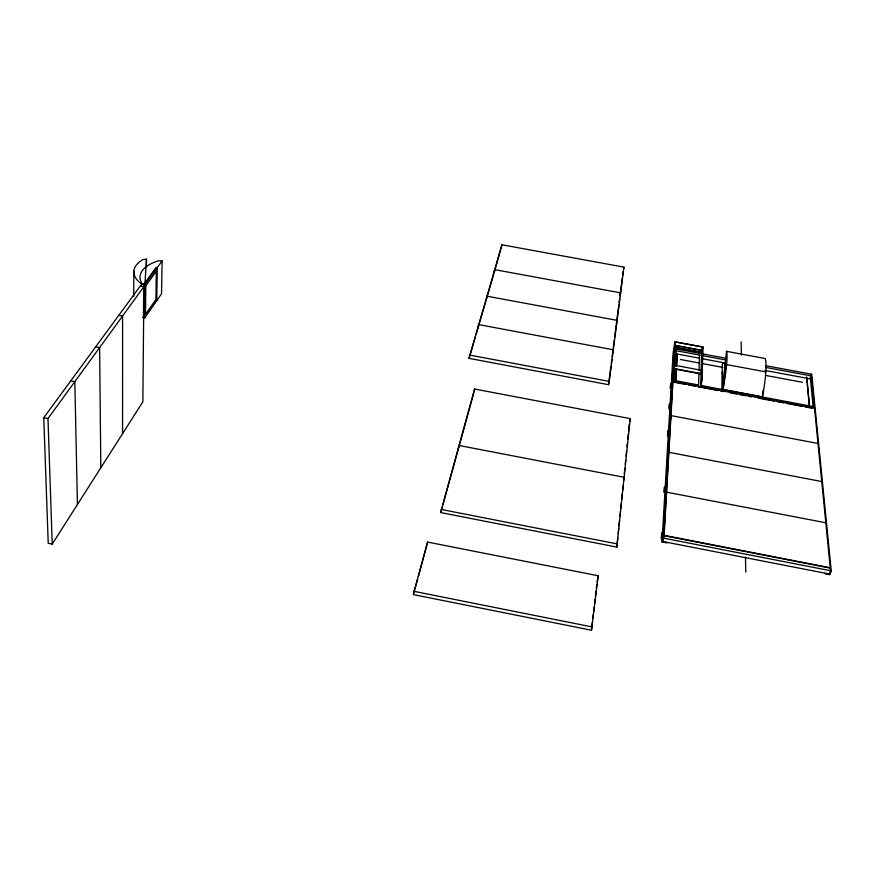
<?xml version="1.0" encoding="UTF-8"?>
<svg xmlns="http://www.w3.org/2000/svg" width="875" height="875" viewBox="0 0 875 875"><rect width="100%" height="100%" fill="white"/><g stroke="black" fill="none" stroke-linecap="round" stroke-linejoin="round"><path stroke-width="1.31" d="M122.566 433.639L122.587 316.006L118.814 315.284M722.17 390.108L722.225 365.203L723.023 362.786A44.833 4.998 -78.7 0 1 722.991 389.058M722.444 390.392L722.477 371.93L722.203 372.925M133.733 296.45L133.853 271.162M141.312 286.519L141.334 283.839A44.745 20.978 2.8 0 1 142.953 259.547L146.486 259.164L146.409 267.061M155.673 300.42L156.767 300.628L157.259 267.575L156.144 267.367L143.762 284.342L143.445 317.866L144.572 318.084L161.536 293.814L162.094 260.947L158.408 260.816A44.942 21.208 2.9 0 0 141.87 283.391L144.9 284.561L144.572 318.084L142.581 317.297M143.927 286.672L142.855 401.789L52.227 544.097L48.234 543.298L43.75 417.736L140.284 285.983L143.927 286.672L47.983 418.567L52.227 544.097M698.972 373.155L698.523 386.859L700.995 387.056L702.133 377.694L702.887 346.981L675.172 341.819L674.198 345.822L663.02 538.027L662.003 541.931L666.925 542.894L667.067 542.336M702.013 370.453L674.133 365.083L673.258 368.791L701.094 374.008L701.148 371.919M674.494 347.342L701.652 352.417L701.761 350.317L674.658 345.264L675.445 342.016L702.592 347.069M700.93 387.319L701.039 383.283M701.827 377.639L702.603 346.927L701.641 350.678L700.7 387.002L702.133 377.694M699.048 370.475L699.584 351.641M675.675 381.336L676.342 369.119M676.484 366.406L677.152 354.189M675.806 380.833L676.462 368.616M676.616 365.903L677.272 353.686M675.303 368.725L674.505 382.342L672.459 381.697L672.689 377.683M675.391 366.297L676.484 347.331M663.556 529.309L663.95 522.528M664.431 514.391L664.825 507.609M665.295 499.483L665.525 495.414M666.159 484.564L666.553 477.783M667.023 469.645L667.417 462.864M667.898 454.738L668.369 446.6M668.763 439.819L669.233 431.681M669.627 424.9L670.02 418.13M670.491 409.992L670.972 401.855M671.366 395.073L671.836 386.936M672.23 380.155L672.47 376.097M673.094 365.247L673.334 361.178M663.939 527.658L664.256 522.255M664.803 512.794L665.12 507.391M665.667 497.941L666.641 492.045M666.542 483.164L666.848 477.859M667.461 467.239L667.767 461.934M668.314 452.583L668.631 447.136M669.178 437.598L669.495 432.152M670.119 421.258L671.016 415.603L818.037 443.483M670.994 406.262L671.311 400.816M671.858 391.278L672.175 385.82M673.389 365.662L673.542 362.994M674.166 352.297L674.395 348.294M672.733 381.402L663.72 538.158L662.856 541.516L829.38 574.044L830.539 570.73L811.18 374.172M672.098 381.894L673.105 377.792L675.172 341.819M672.459 381.697L673.411 377.847L675.456 341.873L674.548 345.625L676.561 345.997M662.003 541.931L673.181 352.078L674.034 348.589M146.486 259.164L144.9 284.561L143.762 284.342M722.411 390.075L726.513 351.334L765.111 358.52A44.877 6.169 -78.6 0 1 762.497 396.889L723.034 389.462A44.8 4.977 -78.7 0 0 726.513 351.334M616.842 547.094L630.241 418.611L474.556 389.014L440.694 512.564L616.842 547.094L617.794 537.742M618.198 533.739L618.734 528.402M619.008 525.733L619.555 520.395M619.959 516.381L620.495 511.044M620.769 508.375L621.305 503.038M621.72 499.034L622.256 493.686M622.53 491.017L623.066 485.68M623.875 477.663L623.612 480.342L624.312 477.334L458.905 445.452L458.434 448.47M624.291 473.648L624.827 468.3M625.231 464.297L625.636 460.283M626.052 456.269L626.587 450.92M626.992 446.917L627.397 442.903M627.812 438.889L628.348 433.541M628.622 430.872L629.3 424.178M591.478 630.23L598.183 575.761L427.612 542.073L413.273 594.584L591.478 630.23L592.419 622.136M592.889 618.089L593.359 614.042M593.677 611.341L594.147 607.294M594.617 603.247L595.088 599.2M595.394 596.498L596.028 591.106M596.334 588.405L596.805 584.358M597.122 581.656L598.183 575.761M609.252 381.402L623.952 267.137L501.944 244.77L469.033 358.356L608.53 384.694L609.252 381.402L469.536 355.042M608.53 384.694L610.914 366.22M611.253 363.573L611.767 359.625M612.106 356.978L614.348 339.609M614.698 336.93L616.252 324.855M618.789 305.145L616.427 323.52L617.105 320.359L486.839 296.155L486.347 299.327L493.784 273.984M619.128 302.52L619.642 298.583M622.311 277.9L619.981 295.958L620.638 292.873L494.648 269.62L494.156 272.716L501.944 244.77M622.639 275.319L623.142 271.447M427.612 542.073L418.381 576.428M477.991 327.808L478.494 324.57L613.32 349.803L612.62 353.019M474.097 391.934L474.556 389.014M623.525 269.161L623.952 267.137M629.573 421.509L630.241 418.611M702.122 349.978L702.887 346.981M701.652 352.417L674.559 347.102M701.094 374.008L702.013 370.3M440.694 512.564L442.137 507.336M442.87 504.711L473.725 393.247M413.645 593.294L417.648 579.031M469.033 358.356L475.377 336.711M476.12 334.173L485.964 300.617M825.103 573.213L824.906 573.759L829.905 574.733L831.25 570.861L811.759 374.281L765.658 365.684M162.094 260.947L144.9 284.561L141.334 283.839M669.266 434.273L669.156 434.995M674.603 345.373L701.706 350.427M675.948 348.939L700.055 353.434M702.734 353.938L725.495 358.181M675.861 350.645L700 355.152M702.691 355.655L725.495 359.909M765.734 367.423L811.355 375.944L810.436 378.919L764.881 370.409M676.462 353.894L699.234 358.148M701.914 358.652L724.697 362.906M726.633 364.58L765.833 371.908M680.411 359.483L698.961 362.95M701.608 363.442L722.805 367.413M765.756 375.441L802.452 382.298M673.323 368.386L701.159 373.603M674.144 380.428L698.184 384.945M700.853 385.448L814.384 406.798M814.559 408.231L672.952 381.598L664.136 535.336L830.211 567.733M674.034 382.255L686.087 384.519M688.756 385.022L695.45 386.28M698.13 386.794L718.211 390.567M720.88 391.07L723.559 391.573M730.253 392.831L736.947 394.089M739.627 394.592L746.32 395.85M748.989 396.353L751.669 396.856M758.363 398.114L774.419 401.144M777.098 401.647L783.792 402.905M786.472 403.408L802.528 406.427M805.208 406.93L811.902 408.188M668.916 452.309L821.789 481.556M95.703 346.828L99.619 347.583L100.822 467.797M666.608 492.177L825.847 522.791M70.755 380.877L74.823 381.664L77.427 504.514M663.873 535.642L830.277 568.105M663.02 538.027L831.25 570.861M43.75 417.736L47.983 418.567M441.164 509.436L617.586 543.988M413.755 591.292L592.255 626.959M810.261 377.158L813.159 407.028M806.881 377.858L809.539 406.339M806.608 376.994L809.386 406.853M741.158 341.83L741.42 355.064M745.478 557.091L745.784 572.097M763.175 390.316A44.909 6.191 -78.7 0 1 762.431 396.473M145.797 285.775L145.502 314.366L155.925 299.491L156.341 271.25L145.797 285.775M661.752 532.788L661.402 538.628L661.752 532.788M664.497 486.861L664.18 492.198L664.497 486.861M667.833 430.97L667.548 435.728L667.833 430.97M669.43 404.097L669.167 408.592L669.43 404.097M670.633 383.95L670.381 388.237L670.633 383.95"/></g></svg>
